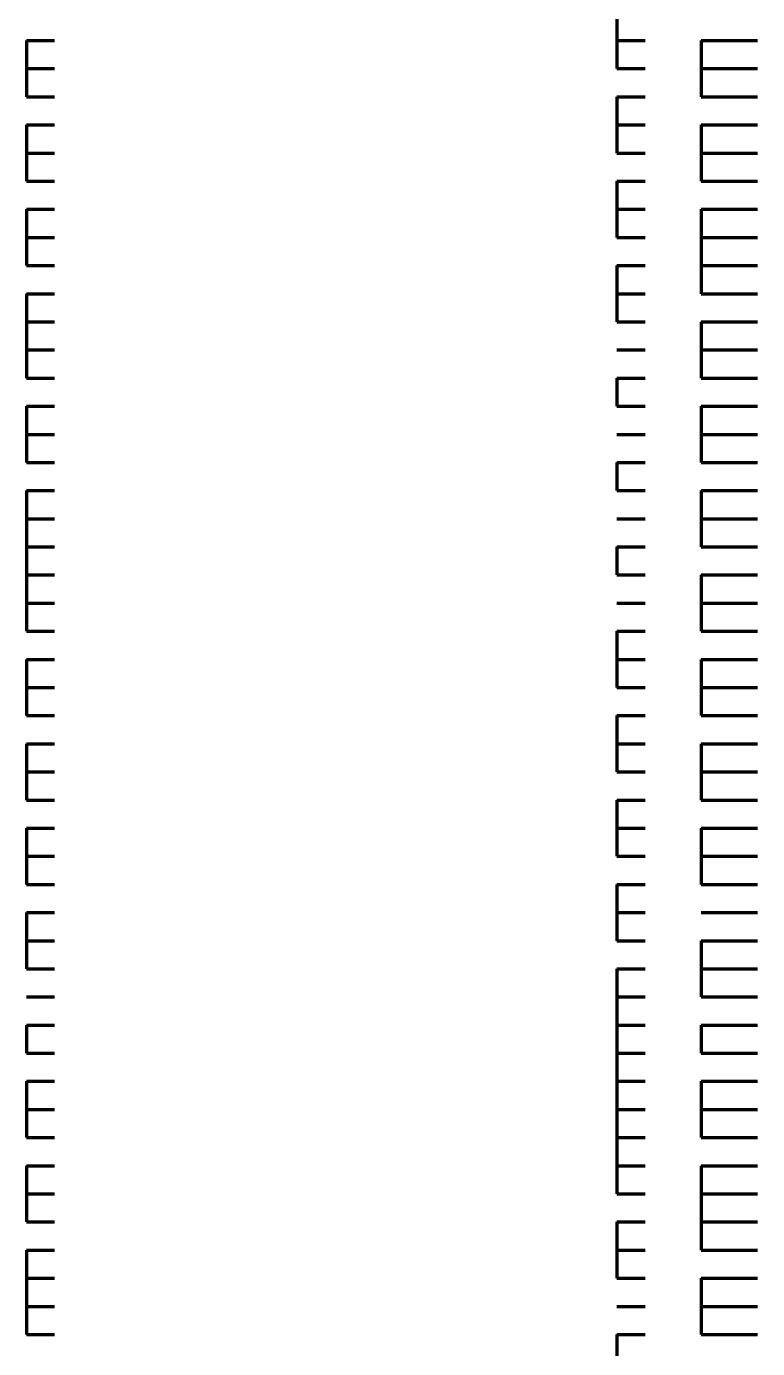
# Model space of a CAD drawing. Header units: inches. Extents: x 16 to 776, y 37 to 575.
# Drawn here: x 295 to 299.33, y 334.92 to 342.75 of the extents above; entities that cross this region are included whole.
import ezdxf

# ---------------------------------------------------------------- set-up
doc = ezdxf.new("R2010")
doc.units = ezdxf.units.IN
doc.header["$MEASUREMENT"] = 0
doc.layers.add('P', color=250, linetype='CONTINUOUS', lineweight=100)

msp = doc.modelspace()

# ---------------------------------------------------------------- linework, layer by layer
at = {"layer": 'P', "color": 0, "linetype": 'Continuous'}
for points in [[(298.5, 342.8333), (298.5, 342.6667)], [(295, 342.6667), (295, 342.6667)], [(295, 342.6667), (295.1667, 342.6667)], [(295, 342.6667), (295, 342.6667)], [(295, 342.6667), (295.1667, 342.6667)], [(295, 342.6667), (295, 342.6667)], [(295, 342.6667), (295.1667, 342.6667)], [(295, 342.6667), (295.1667, 342.6667)], [(295, 342.6667), (295, 342.6667)], [(295, 342.6667), (295, 342.5)], [(295, 342.6667), (295.1667, 342.6667)], [(295, 342.6667), (295, 342.6667)], [(298.5, 342.6667), (298.5, 342.6667)], [(298.5, 342.6667), (298.6667, 342.6667)], [(298.5, 342.6667), (298.5, 342.6667)], [(298.5, 342.6667), (298.5, 342.6667)], [(298.5, 342.6667), (298.6667, 342.6667)], [(298.5, 342.6667), (298.6667, 342.6667)], [(298.5, 342.6667), (298.5, 342.6667)], [(298.5, 342.6667), (298.5, 342.5)], [(298.5, 342.6667), (298.6667, 342.6667)], [(298.5, 342.6667), (298.5, 342.6667)], [(299, 342.6667), (299.1667, 342.6667)], [(299, 342.6667), (299.1667, 342.6667)], [(299, 342.6667), (299.1667, 342.6667)], [(299, 342.6667), (299.1667, 342.6667)], [(299, 342.6667), (299, 342.5)], [(299, 342.6667), (299.1667, 342.6667)], [(299.1667, 342.6667), (299.3333, 342.6667)], [(299.1667, 342.6667), (299.3333, 342.6667)], [(299.1667, 342.6667), (299.3333, 342.6667)], [(299.1667, 342.6667), (299.3333, 342.6667)], [(299.1667, 342.6667), (299.3333, 342.6667)], [(295, 342.5), (295, 342.5)], [(295, 342.5), (295.1667, 342.5)], [(295, 342.5), (295, 342.3333)], [(295, 342.5), (295.1667, 342.5)], [(295, 342.5), (295, 342.5)], [(298.5, 342.5), (298.5, 342.5)], [(298.5, 342.5), (298.6667, 342.5)], [(298.5, 342.5), (298.6667, 342.5)], [(298.5, 342.5), (298.5, 342.5)], [(299, 342.5), (299.1667, 342.5)], [(299, 342.5), (299, 342.3333)], [(299, 342.5), (299.1667, 342.5)], [(299.1667, 342.5), (299.3333, 342.5)], [(299.1667, 342.5), (299.3333, 342.5)], [(295, 342.3333), (295, 342.3333)], [(295, 342.3333), (295.1667, 342.3333)], [(295, 342.3333), (295.1667, 342.3333)], [(295, 342.3333), (295, 342.3333)], [(295, 342.3333), (295.1667, 342.3333)], [(295, 342.3333), (295, 342.3333)], [(298.5, 342.3333), (298.5, 342.3333)], [(298.5, 342.3333), (298.6667, 342.3333)], [(298.5, 342.3333), (298.5, 342.1667)], [(298.5, 342.3333), (298.6667, 342.3333)], [(298.5, 342.3333), (298.5, 342.3333)], [(299, 342.3333), (299.1667, 342.3333)], [(299, 342.3333), (299.1667, 342.3333)], [(299, 342.3333), (299.1667, 342.3333)], [(299.1667, 342.3333), (299.3333, 342.3333)], [(299.1667, 342.3333), (299.3333, 342.3333)], [(299.1667, 342.3333), (299.3333, 342.3333)], [(295, 342.1667), (295, 342.1667)], [(295, 342.1667), (295.1667, 342.1667)], [(295, 342.1667), (295, 342.1667)], [(295, 342.1667), (295.1667, 342.1667)], [(295, 342.1667), (295, 342.1667)], [(295, 342.1667), (295.1667, 342.1667)], [(295, 342.1667), (295.1667, 342.1667)], [(295, 342.1667), (295, 342.1667)], [(295, 342.1667), (295, 342)], [(295, 342.1667), (295.1667, 342.1667)], [(295, 342.1667), (295, 342.1667)], [(298.5, 342.1667), (298.5, 342.1667)], [(298.5, 342.1667), (298.6667, 342.1667)], [(298.5, 342.1667), (298.5, 342.1667)], [(298.5, 342.1667), (298.5, 342.1667)], [(298.5, 342.1667), (298.6667, 342.1667)], [(298.5, 342.1667), (298.6667, 342.1667)], [(298.5, 342.1667), (298.5, 342.1667)], [(298.5, 342.1667), (298.5, 342)], [(298.5, 342.1667), (298.6667, 342.1667)], [(298.5, 342.1667), (298.5, 342.1667)], [(299, 342.1667), (299.1667, 342.1667)], [(299, 342.1667), (299.1667, 342.1667)], [(299, 342.1667), (299.1667, 342.1667)], [(299, 342.1667), (299.1667, 342.1667)], [(299, 342.1667), (299, 342)], [(299, 342.1667), (299.1667, 342.1667)], [(299.1667, 342.1667), (299.3333, 342.1667)], [(299.1667, 342.1667), (299.3333, 342.1667)], [(299.1667, 342.1667), (299.3333, 342.1667)], [(299.1667, 342.1667), (299.3333, 342.1667)], [(299.1667, 342.1667), (299.3333, 342.1667)], [(295, 342), (295, 342)], [(295, 342), (295.1667, 342)], [(295, 342), (295, 341.8333)], [(295, 342), (295.1667, 342)], [(295, 342), (295, 342)], [(298.5, 342), (298.5, 342)], [(298.5, 342), (298.6667, 342)], [(298.5, 342), (298.6667, 342)], [(298.5, 342), (298.5, 342)], [(299, 342), (299.1667, 342)], [(299, 342), (299, 341.8333)], [(299, 342), (299.1667, 342)], [(299.1667, 342), (299.3333, 342)], [(299.1667, 342), (299.3333, 342)], [(295, 341.8333), (295, 341.8333)], [(295, 341.8333), (295.1667, 341.8333)], [(295, 341.8333), (295, 341.8333)], [(295, 341.8333), (295.1667, 341.8333)], [(295, 341.8333), (295.1667, 341.8333)], [(295, 341.8333), (295, 341.8333)], [(295, 341.8333), (295, 341.8333)], [(295, 341.8333), (295.1667, 341.8333)], [(295, 341.8333), (295.1667, 341.8333)], [(295, 341.8333), (295, 341.8333)], [(295, 341.8333), (295.1667, 341.8333)], [(295, 341.8333), (295, 341.8333)], [(298.5, 341.8333), (298.5, 341.8333)], [(298.5, 341.8333), (298.6667, 341.8333)], [(298.5, 341.8333), (298.5, 341.8333)], [(298.5, 341.8333), (298.5, 341.8333)], [(298.5, 341.8333), (298.6667, 341.8333)], [(298.5, 341.8333), (298.6667, 341.8333)], [(298.5, 341.8333), (298.5, 341.8333)], [(298.5, 341.8333), (298.5, 341.6667)], [(298.5, 341.8333), (298.6667, 341.8333)], [(298.5, 341.8333), (298.5, 341.8333)], [(299, 341.8333), (299.1667, 341.8333)], [(299, 341.8333), (299.1667, 341.8333)], [(299, 341.8333), (299.1667, 341.8333)], [(299, 341.8333), (299.1667, 341.8333)], [(299, 341.8333), (299.1667, 341.8333)], [(299, 341.8333), (299.1667, 341.8333)], [(299.1667, 341.8333), (299.3333, 341.8333)], [(299.1667, 341.8333), (299.3333, 341.8333)], [(299.1667, 341.8333), (299.3333, 341.8333)], [(299.1667, 341.8333), (299.3333, 341.8333)], [(299.1667, 341.8333), (299.3333, 341.8333)], [(299.1667, 341.8333), (299.3333, 341.8333)], [(295, 341.6667), (295, 341.6667)], [(295, 341.6667), (295.1667, 341.6667)], [(295, 341.6667), (295, 341.5)], [(295, 341.6667), (295.1667, 341.6667)], [(295, 341.6667), (295, 341.6667)], [(298.5, 341.6667), (298.5, 341.6667)], [(298.5, 341.6667), (298.6667, 341.6667)], [(298.5, 341.6667), (298.5, 341.5)], [(298.5, 341.6667), (298.6667, 341.6667)], [(298.5, 341.6667), (298.5, 341.6667)], [(299, 341.6667), (299.1667, 341.6667)], [(299, 341.6667), (299, 341.5)], [(299, 341.6667), (299.1667, 341.6667)], [(299.1667, 341.6667), (299.3333, 341.6667)], [(299.1667, 341.6667), (299.3333, 341.6667)], [(295, 341.5), (295, 341.5)], [(295, 341.5), (295.1667, 341.5)], [(295, 341.5), (295, 341.3333)], [(295, 341.5), (295.1667, 341.5)], [(295, 341.5), (295, 341.5)], [(298.5, 341.5), (298.5, 341.5)], [(298.5, 341.5), (298.6667, 341.5)], [(298.5, 341.5), (298.6667, 341.5)], [(298.5, 341.5), (298.5, 341.5)], [(299, 341.5), (299.1667, 341.5)], [(299, 341.5), (299, 341.3333)], [(299, 341.5), (299.1667, 341.5)], [(299.1667, 341.5), (299.3333, 341.5)], [(299.1667, 341.5), (299.3333, 341.5)], [(295, 341.3333), (295, 341.3333)], [(295, 341.3333), (295.1667, 341.3333)], [(295, 341.3333), (295, 341.3333)], [(295, 341.3333), (295.1667, 341.3333)], [(295, 341.3333), (295.1667, 341.3333)], [(295, 341.3333), (295, 341.3333)], [(295, 341.3333), (295, 341.3333)], [(295, 341.3333), (295.1667, 341.3333)], [(295, 341.3333), (295.1667, 341.3333)], [(295, 341.3333), (295, 341.3333)], [(295, 341.3333), (295.1667, 341.3333)], [(295, 341.3333), (295, 341.3333)], [(298.5, 341.3333), (298.5, 341.3333)], [(298.5, 341.3333), (298.6667, 341.3333)], [(298.5, 341.3333), (298.5, 341.3333)], [(298.5, 341.3333), (298.5, 341.3333)], [(298.5, 341.3333), (298.6667, 341.3333)], [(298.5, 341.3333), (298.6667, 341.3333)], [(298.5, 341.3333), (298.5, 341.3333)], [(298.5, 341.3333), (298.5, 341.1667)], [(298.5, 341.3333), (298.6667, 341.3333)], [(298.5, 341.3333), (298.5, 341.3333)], [(299, 341.3333), (299.1667, 341.3333)], [(299, 341.3333), (299, 341.3333)], [(299, 341.3333), (299.1667, 341.3333)], [(299, 341.3333), (299.1667, 341.3333)], [(299, 341.3333), (299, 341.1667)], [(299, 341.3333), (299.1667, 341.3333)], [(299.1667, 341.3333), (299.3333, 341.3333)], [(299.1667, 341.3333), (299.3333, 341.3333)], [(299.1667, 341.3333), (299.3333, 341.3333)], [(299.1667, 341.3333), (299.3333, 341.3333)], [(295, 341.1667), (295, 341.1667)], [(295, 341.1667), (295.1667, 341.1667)], [(295, 341.1667), (295, 341)], [(295, 341.1667), (295.1667, 341.1667)], [(295, 341.1667), (295, 341.1667)], [(298.5, 341.1667), (298.5, 341.1667)], [(298.5, 341.1667), (298.6667, 341.1667)], [(298.5, 341.1667), (298.5, 341)], [(298.5, 341.1667), (298.6667, 341.1667)], [(298.5, 341.1667), (298.5, 341.1667)], [(299, 341.1667), (299.1667, 341.1667)], [(299, 341.1667), (299.1667, 341.1667)], [(299.1667, 341.1667), (299.3333, 341.1667)], [(299.1667, 341.1667), (299.3333, 341.1667)], [(295, 341), (295, 341)], [(295, 341), (295.1667, 341)], [(295, 341), (295, 341)], [(295, 341), (295, 341)], [(295, 341), (295.1667, 341)], [(295, 341), (295.1667, 341)], [(295, 341), (295, 341)], [(295, 341), (295, 340.8333)], [(295, 341), (295.1667, 341)], [(295, 341), (295, 341)], [(298.5, 341), (298.5, 341)], [(298.5, 341), (298.6667, 341)], [(298.5, 341), (298.5, 341)], [(298.5, 341), (298.5, 341)], [(298.5, 341), (298.6667, 341)], [(298.5, 341), (298.6667, 341)], [(298.5, 341), (298.5, 341)], [(298.5, 341), (298.6667, 341)], [(298.5, 341), (298.5, 341)], [(298.5, 341), (298.6667, 341)], [(298.5, 341), (298.5, 341)], [(299, 341), (299.1667, 341)], [(299, 341), (299, 341)], [(299, 341), (299.1667, 341)], [(299, 341), (299.1667, 341)], [(299, 341), (299, 340.8333)], [(299, 341), (299.1667, 341)], [(299.1667, 341), (299.3333, 341)], [(299.1667, 341), (299.3333, 341)], [(299.1667, 341), (299.3333, 341)], [(299.1667, 341), (299.3333, 341)], [(295, 340.8333), (295, 340.8333)], [(295, 340.8333), (295.1667, 340.8333)], [(295, 340.8333), (295, 340.6667)], [(295, 340.8333), (295.1667, 340.8333)], [(295, 340.8333), (295, 340.8333)], [(298.5, 340.8333), (298.5, 340.8333)], [(298.5, 340.8333), (298.6667, 340.8333)], [(298.5, 340.8333), (298.5, 340.8333)], [(298.5, 340.8333), (298.6667, 340.8333)], [(298.5, 340.8333), (298.6667, 340.8333)], [(298.5, 340.8333), (298.5, 340.8333)], [(299, 340.8333), (299.1667, 340.8333)], [(299, 340.8333), (299, 340.6667)], [(299, 340.8333), (299.1667, 340.8333)], [(299.1667, 340.8333), (299.3333, 340.8333)], [(299.1667, 340.8333), (299.3333, 340.8333)], [(295, 340.6667), (295, 340.6667)], [(295, 340.6667), (295.1667, 340.6667)], [(295, 340.6667), (295.1667, 340.6667)], [(295, 340.6667), (295, 340.6667)], [(298.5, 340.6667), (298.5, 340.6667)], [(298.5, 340.6667), (298.6667, 340.6667)], [(298.5, 340.6667), (298.5, 340.5)], [(298.5, 340.6667), (298.6667, 340.6667)], [(298.5, 340.6667), (298.5, 340.6667)], [(299, 340.6667), (299.1667, 340.6667)], [(299, 340.6667), (299.1667, 340.6667)], [(299.1667, 340.6667), (299.3333, 340.6667)], [(299.1667, 340.6667), (299.3333, 340.6667)], [(295, 340.5), (295, 340.5)], [(295, 340.5), (295.1667, 340.5)], [(295, 340.5), (295, 340.5)], [(295, 340.5), (295, 340.5)], [(295, 340.5), (295.1667, 340.5)], [(295, 340.5), (295.1667, 340.5)], [(295, 340.5), (295, 340.5)], [(295, 340.5), (295, 340.3333)], [(295, 340.5), (295.1667, 340.5)], [(295, 340.5), (295, 340.5)], [(298.5, 340.5), (298.5, 340.5)], [(298.5, 340.5), (298.6667, 340.5)], [(298.5, 340.5), (298.5, 340.5)], [(298.5, 340.5), (298.5, 340.5)], [(298.5, 340.5), (298.6667, 340.5)], [(298.5, 340.5), (298.6667, 340.5)], [(298.5, 340.5), (298.5, 340.5)], [(298.5, 340.5), (298.6667, 340.5)], [(298.5, 340.5), (298.5, 340.5)], [(298.5, 340.5), (298.6667, 340.5)], [(298.5, 340.5), (298.5, 340.5)], [(299, 340.5), (299.1667, 340.5)], [(299, 340.5), (299, 340.5)], [(299, 340.5), (299.1667, 340.5)], [(299, 340.5), (299.1667, 340.5)], [(299, 340.5), (299, 340.3333)], [(299, 340.5), (299.1667, 340.5)], [(299.1667, 340.5), (299.3333, 340.5)], [(299.1667, 340.5), (299.3333, 340.5)], [(299.1667, 340.5), (299.3333, 340.5)], [(299.1667, 340.5), (299.3333, 340.5)], [(295, 340.3333), (295, 340.3333)], [(295, 340.3333), (295.1667, 340.3333)], [(295, 340.3333), (295, 340.1667)], [(295, 340.3333), (295.1667, 340.3333)], [(295, 340.3333), (295, 340.3333)], [(298.5, 340.3333), (298.5, 340.3333)], [(298.5, 340.3333), (298.6667, 340.3333)], [(298.5, 340.3333), (298.5, 340.3333)], [(298.5, 340.3333), (298.6667, 340.3333)], [(298.5, 340.3333), (298.6667, 340.3333)], [(298.5, 340.3333), (298.5, 340.3333)], [(299, 340.3333), (299.1667, 340.3333)], [(299, 340.3333), (299, 340.1667)], [(299, 340.3333), (299.1667, 340.3333)], [(299.1667, 340.3333), (299.3333, 340.3333)], [(299.1667, 340.3333), (299.3333, 340.3333)], [(295, 340.1667), (295, 340.1667)], [(295, 340.1667), (295.1667, 340.1667)], [(295, 340.1667), (295.1667, 340.1667)], [(295, 340.1667), (295, 340.1667)], [(298.5, 340.1667), (298.5, 340.1667)], [(298.5, 340.1667), (298.6667, 340.1667)], [(298.5, 340.1667), (298.5, 340)], [(298.5, 340.1667), (298.6667, 340.1667)], [(298.5, 340.1667), (298.5, 340.1667)], [(299, 340.1667), (299.1667, 340.1667)], [(299, 340.1667), (299.1667, 340.1667)], [(299.1667, 340.1667), (299.3333, 340.1667)], [(299.1667, 340.1667), (299.3333, 340.1667)], [(295, 340), (295, 340)], [(295, 340), (295.1667, 340)], [(295, 340), (295, 340)], [(295, 340), (295, 340)], [(295, 340), (295.1667, 340)], [(295, 340), (295.1667, 340)], [(295, 340), (295, 340)], [(295, 340), (295, 339.8333)], [(295, 340), (295.1667, 340)], [(295, 340), (295, 340)], [(298.5, 340), (298.5, 340)], [(298.5, 340), (298.6667, 340)], [(298.5, 340), (298.5, 340)], [(298.5, 340), (298.5, 340)], [(298.5, 340), (298.6667, 340)], [(298.5, 340), (298.6667, 340)], [(298.5, 340), (298.5, 340)], [(298.5, 340), (298.6667, 340)], [(298.5, 340), (298.5, 340)], [(298.5, 340), (298.6667, 340)], [(298.5, 340), (298.5, 340)], [(299, 340), (299.1667, 340)], [(299, 340), (299, 340)], [(299, 340), (299.1667, 340)], [(299, 340), (299.1667, 340)], [(299, 340), (299, 339.8333)], [(299, 340), (299.1667, 340)], [(299.1667, 340), (299.3333, 340)], [(299.1667, 340), (299.3333, 340)], [(299.1667, 340), (299.3333, 340)], [(299.1667, 340), (299.3333, 340)], [(295, 339.8333), (295, 339.8333)], [(295, 339.8333), (295.1667, 339.8333)], [(295, 339.8333), (295, 339.6667)], [(295, 339.8333), (295.1667, 339.8333)], [(295, 339.8333), (295, 339.8333)], [(298.5, 339.8333), (298.5, 339.8333)], [(298.5, 339.8333), (298.6667, 339.8333)], [(298.5, 339.8333), (298.5, 339.8333)], [(298.5, 339.8333), (298.6667, 339.8333)], [(298.5, 339.8333), (298.6667, 339.8333)], [(298.5, 339.8333), (298.5, 339.8333)], [(299, 339.8333), (299.1667, 339.8333)], [(299, 339.8333), (299, 339.6667)], [(299, 339.8333), (299.1667, 339.8333)], [(299.1667, 339.8333), (299.3333, 339.8333)], [(299.1667, 339.8333), (299.3333, 339.8333)], [(295, 339.6667), (295, 339.6667)], [(295, 339.6667), (295.1667, 339.6667)], [(295, 339.6667), (295, 339.6667)], [(295, 339.6667), (295.1667, 339.6667)], [(295, 339.6667), (295.1667, 339.6667)], [(295, 339.6667), (295, 339.6667)], [(295, 339.6667), (295, 339.5)], [(295, 339.6667), (295.1667, 339.6667)], [(295, 339.6667), (295, 339.6667)], [(298.5, 339.6667), (298.5, 339.6667)], [(298.5, 339.6667), (298.6667, 339.6667)], [(298.5, 339.6667), (298.5, 339.6667)], [(298.5, 339.6667), (298.5, 339.6667)], [(298.5, 339.6667), (298.6667, 339.6667)], [(298.5, 339.6667), (298.6667, 339.6667)], [(298.5, 339.6667), (298.5, 339.6667)], [(298.5, 339.6667), (298.5, 339.5)], [(298.5, 339.6667), (298.6667, 339.6667)], [(298.5, 339.6667), (298.5, 339.6667)], [(299, 339.6667), (299.1667, 339.6667)], [(299, 339.6667), (299.1667, 339.6667)], [(299, 339.6667), (299.1667, 339.6667)], [(299, 339.6667), (299.1667, 339.6667)], [(299, 339.6667), (299.1667, 339.6667)], [(299, 339.6667), (299.1667, 339.6667)], [(299.1667, 339.6667), (299.3333, 339.6667)], [(299.1667, 339.6667), (299.3333, 339.6667)], [(299.1667, 339.6667), (299.3333, 339.6667)], [(299.1667, 339.6667), (299.3333, 339.6667)], [(299.1667, 339.6667), (299.3333, 339.6667)], [(299.1667, 339.6667), (299.3333, 339.6667)], [(295, 339.5), (295, 339.5)], [(295, 339.5), (295.1667, 339.5)], [(295, 339.5), (295, 339.3333)], [(295, 339.5), (295.1667, 339.5)], [(295, 339.5), (295, 339.5)], [(298.5, 339.5), (298.5, 339.5)], [(298.5, 339.5), (298.6667, 339.5)], [(298.5, 339.5), (298.6667, 339.5)], [(298.5, 339.5), (298.5, 339.5)], [(298.5, 339.5), (298.6667, 339.5)], [(298.5, 339.5), (298.5, 339.5)], [(299, 339.5), (299.1667, 339.5)], [(299, 339.5), (299, 339.3333)], [(299, 339.5), (299.1667, 339.5)], [(299.1667, 339.5), (299.3333, 339.5)], [(299.1667, 339.5), (299.3333, 339.5)], [(295, 339.3333), (295, 339.3333)], [(295, 339.3333), (295.1667, 339.3333)], [(295, 339.3333), (295, 339.1667)], [(295, 339.3333), (295.1667, 339.3333)], [(295, 339.3333), (295, 339.3333)], [(298.5, 339.3333), (298.5, 339.3333)], [(298.5, 339.3333), (298.6667, 339.3333)], [(298.5, 339.3333), (298.5, 339.3333)], [(298.5, 339.3333), (298.6667, 339.3333)], [(298.5, 339.3333), (298.6667, 339.3333)], [(298.5, 339.3333), (298.5, 339.3333)], [(299, 339.3333), (299.1667, 339.3333)], [(299, 339.3333), (299, 339.1667)], [(299, 339.3333), (299.1667, 339.3333)], [(299.1667, 339.3333), (299.3333, 339.3333)], [(299.1667, 339.3333), (299.3333, 339.3333)], [(295, 339.1667), (295, 339.1667)], [(295, 339.1667), (295.1667, 339.1667)], [(295, 339.1667), (295, 339.1667)], [(295, 339.1667), (295.1667, 339.1667)], [(295, 339.1667), (295.1667, 339.1667)], [(295, 339.1667), (295, 339.1667)], [(295, 339.1667), (295, 339.1667)], [(295, 339.1667), (295.1667, 339.1667)], [(295, 339.1667), (295.1667, 339.1667)], [(295, 339.1667), (295, 339.1667)], [(295, 339.1667), (295.1667, 339.1667)], [(295, 339.1667), (295, 339.1667)], [(298.5, 339.1667), (298.5, 339.1667)], [(298.5, 339.1667), (298.6667, 339.1667)], [(298.5, 339.1667), (298.5, 339.1667)], [(298.5, 339.1667), (298.5, 339.1667)], [(298.5, 339.1667), (298.6667, 339.1667)], [(298.5, 339.1667), (298.6667, 339.1667)], [(298.5, 339.1667), (298.5, 339.1667)], [(298.5, 339.1667), (298.5, 339)], [(298.5, 339.1667), (298.6667, 339.1667)], [(298.5, 339.1667), (298.5, 339.1667)], [(299, 339.1667), (299.1667, 339.1667)], [(299, 339.1667), (299, 339.1667)], [(299, 339.1667), (299.1667, 339.1667)], [(299, 339.1667), (299.1667, 339.1667)], [(299, 339.1667), (299.1667, 339.1667)], [(299.1667, 339.1667), (299.3333, 339.1667)], [(299.1667, 339.1667), (299.3333, 339.1667)], [(299.1667, 339.1667), (299.3333, 339.1667)], [(299.1667, 339.1667), (299.3333, 339.1667)], [(295, 339), (295, 339)], [(295, 339), (295.1667, 339)], [(295, 339), (295, 338.8333)], [(295, 339), (295.1667, 339)], [(295, 339), (295, 339)], [(298.5, 339), (298.5, 339)], [(298.5, 339), (298.6667, 339)], [(298.5, 339), (298.5, 338.8333)], [(298.5, 339), (298.6667, 339)], [(298.5, 339), (298.5, 339)], [(299, 339), (299.1667, 339)], [(299, 339), (299, 338.8333)], [(299, 339), (299.1667, 339)], [(299.1667, 339), (299.3333, 339)], [(299.1667, 339), (299.3333, 339)], [(295, 338.8333), (295, 338.8333)], [(295, 338.8333), (295.1667, 338.8333)], [(295, 338.8333), (295, 338.8333)], [(295, 338.8333), (295, 338.8333)], [(295, 338.8333), (295.1667, 338.8333)], [(295, 338.8333), (295.1667, 338.8333)], [(295, 338.8333), (295, 338.8333)], [(295, 338.8333), (295, 338.6667)], [(295, 338.8333), (295.1667, 338.8333)], [(295, 338.8333), (295, 338.8333)], [(298.5, 338.8333), (298.5, 338.8333)], [(298.5, 338.8333), (298.6667, 338.8333)], [(298.5, 338.8333), (298.5, 338.8333)], [(298.5, 338.8333), (298.5, 338.8333)], [(298.5, 338.8333), (298.6667, 338.8333)], [(298.5, 338.8333), (298.6667, 338.8333)], [(298.5, 338.8333), (298.5, 338.8333)], [(298.5, 338.8333), (298.6667, 338.8333)], [(298.5, 338.8333), (298.5, 338.8333)], [(299, 338.8333), (299.1667, 338.8333)], [(299, 338.8333), (299, 338.8333)], [(299, 338.8333), (299.1667, 338.8333)], [(299, 338.8333), (299.1667, 338.8333)], [(299, 338.8333), (299, 338.6667)], [(299, 338.8333), (299.1667, 338.8333)], [(299.1667, 338.8333), (299.3333, 338.8333)], [(299.1667, 338.8333), (299.3333, 338.8333)], [(299.1667, 338.8333), (299.3333, 338.8333)], [(299.1667, 338.8333), (299.3333, 338.8333)], [(295, 338.6667), (295, 338.6667)], [(295, 338.6667), (295.1667, 338.6667)], [(295, 338.6667), (295.1667, 338.6667)], [(295, 338.6667), (295, 338.6667)], [(298.5, 338.6667), (298.5, 338.6667)], [(298.5, 338.6667), (298.6667, 338.6667)], [(298.5, 338.6667), (298.5, 338.5)], [(298.5, 338.6667), (298.6667, 338.6667)], [(298.5, 338.6667), (298.5, 338.6667)], [(299, 338.6667), (299.1667, 338.6667)], [(299, 338.6667), (299.1667, 338.6667)], [(299.1667, 338.6667), (299.3333, 338.6667)], [(299.1667, 338.6667), (299.3333, 338.6667)], [(295, 338.5), (295, 338.5)], [(295, 338.5), (295.1667, 338.5)], [(295, 338.5), (295, 338.3333)], [(295, 338.5), (295.1667, 338.5)], [(295, 338.5), (295, 338.5)], [(298.5, 338.5), (298.5, 338.5)], [(298.5, 338.5), (298.6667, 338.5)], [(298.5, 338.5), (298.5, 338.3333)], [(298.5, 338.5), (298.6667, 338.5)], [(298.5, 338.5), (298.5, 338.5)], [(299, 338.5), (299.1667, 338.5)], [(299, 338.5), (299, 338.3333)], [(299, 338.5), (299.1667, 338.5)], [(299.1667, 338.5), (299.3333, 338.5)], [(299.1667, 338.5), (299.3333, 338.5)], [(295, 338.3333), (295, 338.3333)], [(295, 338.3333), (295.1667, 338.3333)], [(295, 338.3333), (295, 338.3333)], [(295, 338.3333), (295, 338.3333)], [(295, 338.3333), (295.1667, 338.3333)], [(295, 338.3333), (295.1667, 338.3333)], [(295, 338.3333), (295, 338.3333)], [(295, 338.3333), (295, 338.1667)], [(295, 338.3333), (295.1667, 338.3333)], [(295, 338.3333), (295, 338.3333)], [(298.5, 338.3333), (298.5, 338.3333)], [(298.5, 338.3333), (298.6667, 338.3333)], [(298.5, 338.3333), (298.5, 338.3333)], [(298.5, 338.3333), (298.5, 338.3333)], [(298.5, 338.3333), (298.6667, 338.3333)], [(298.5, 338.3333), (298.6667, 338.3333)], [(298.5, 338.3333), (298.5, 338.3333)], [(298.5, 338.3333), (298.6667, 338.3333)], [(298.5, 338.3333), (298.5, 338.3333)], [(299, 338.3333), (299.1667, 338.3333)], [(299, 338.3333), (299, 338.3333)], [(299, 338.3333), (299.1667, 338.3333)], [(299, 338.3333), (299.1667, 338.3333)], [(299, 338.3333), (299, 338.1667)], [(299, 338.3333), (299.1667, 338.3333)], [(299.1667, 338.3333), (299.3333, 338.3333)], [(299.1667, 338.3333), (299.3333, 338.3333)], [(299.1667, 338.3333), (299.3333, 338.3333)], [(299.1667, 338.3333), (299.3333, 338.3333)], [(295, 338.1667), (295, 338.1667)], [(295, 338.1667), (295.1667, 338.1667)], [(295, 338.1667), (295.1667, 338.1667)], [(295, 338.1667), (295, 338.1667)], [(298.5, 338.1667), (298.5, 338.1667)], [(298.5, 338.1667), (298.6667, 338.1667)], [(298.5, 338.1667), (298.5, 338)], [(298.5, 338.1667), (298.6667, 338.1667)], [(298.5, 338.1667), (298.5, 338.1667)], [(299, 338.1667), (299.1667, 338.1667)], [(299, 338.1667), (299.1667, 338.1667)], [(299.1667, 338.1667), (299.3333, 338.1667)], [(299.1667, 338.1667), (299.3333, 338.1667)], [(295, 338), (295, 338)], [(295, 338), (295.1667, 338)], [(295, 338), (295, 338)], [(295, 338), (295, 338)], [(295, 338), (295.1667, 338)], [(295, 338), (295.1667, 338)], [(295, 338), (295, 338)], [(295, 338), (295, 337.8333)], [(295, 338), (295.1667, 338)], [(295, 338), (295, 338)], [(298.5, 338), (298.5, 338)], [(298.5, 338), (298.6667, 338)], [(298.5, 338), (298.5, 338)], [(298.5, 338), (298.5, 338)], [(298.5, 338), (298.6667, 338)], [(298.5, 338), (298.6667, 338)], [(298.5, 338), (298.5, 338)], [(298.5, 338), (298.5, 337.8333)], [(298.5, 338), (298.6667, 338)], [(298.5, 338), (298.5, 338)], [(299, 338), (299.1667, 338)], [(299, 338), (299, 338)], [(299, 338), (299.1667, 338)], [(299, 338), (299.1667, 338)], [(299, 338), (299, 337.8333)], [(299, 338), (299.1667, 338)], [(299.1667, 338), (299.3333, 338)], [(299.1667, 338), (299.3333, 338)], [(299.1667, 338), (299.3333, 338)], [(299.1667, 338), (299.3333, 338)], [(295, 337.8333), (295, 337.8333)], [(295, 337.8333), (295.1667, 337.8333)], [(295, 337.8333), (295, 337.6667)], [(295, 337.8333), (295.1667, 337.8333)], [(295, 337.8333), (295, 337.8333)], [(298.5, 337.8333), (298.5, 337.8333)], [(298.5, 337.8333), (298.6667, 337.8333)], [(298.5, 337.8333), (298.6667, 337.8333)], [(298.5, 337.8333), (298.5, 337.8333)], [(299, 337.8333), (299.1667, 337.8333)], [(299, 337.8333), (299, 337.6667)], [(299, 337.8333), (299.1667, 337.8333)], [(299.1667, 337.8333), (299.3333, 337.8333)], [(299.1667, 337.8333), (299.3333, 337.8333)], [(295, 337.6667), (295, 337.6667)], [(295, 337.6667), (295.1667, 337.6667)], [(295, 337.6667), (295.1667, 337.6667)], [(295, 337.6667), (295, 337.6667)], [(298.5, 337.6667), (298.5, 337.6667)], [(298.5, 337.6667), (298.6667, 337.6667)], [(298.5, 337.6667), (298.5, 337.5)], [(298.5, 337.6667), (298.6667, 337.6667)], [(298.5, 337.6667), (298.5, 337.6667)], [(299, 337.6667), (299.1667, 337.6667)], [(299, 337.6667), (299.1667, 337.6667)], [(299, 337.6667), (299.1667, 337.6667)], [(299.1667, 337.6667), (299.3333, 337.6667)], [(299.1667, 337.6667), (299.3333, 337.6667)], [(299.1667, 337.6667), (299.3333, 337.6667)], [(295, 337.5), (295, 337.5)], [(295, 337.5), (295.1667, 337.5)], [(295, 337.5), (295, 337.5)], [(295, 337.5), (295, 337.5)], [(295, 337.5), (295.1667, 337.5)], [(295, 337.5), (295.1667, 337.5)], [(295, 337.5), (295, 337.5)], [(295, 337.5), (295, 337.3333)], [(295, 337.5), (295.1667, 337.5)], [(295, 337.5), (295, 337.5)], [(298.5, 337.5), (298.5, 337.5)], [(298.5, 337.5), (298.6667, 337.5)], [(298.5, 337.5), (298.5, 337.5)], [(298.5, 337.5), (298.5, 337.5)], [(298.5, 337.5), (298.6667, 337.5)], [(298.5, 337.5), (298.6667, 337.5)], [(298.5, 337.5), (298.5, 337.5)], [(298.5, 337.5), (298.5, 337.3333)], [(298.5, 337.5), (298.6667, 337.5)], [(298.5, 337.5), (298.5, 337.5)], [(299, 337.5), (299.1667, 337.5)], [(299, 337.5), (299.1667, 337.5)], [(299, 337.5), (299.1667, 337.5)], [(299, 337.5), (299.1667, 337.5)], [(299, 337.5), (299.1667, 337.5)], [(299, 337.5), (299.1667, 337.5)], [(299, 337.5), (299.1667, 337.5)], [(299.1667, 337.5), (299.3333, 337.5)], [(299.1667, 337.5), (299.3333, 337.5)], [(299.1667, 337.5), (299.3333, 337.5)], [(299.1667, 337.5), (299.3333, 337.5)], [(299.1667, 337.5), (299.3333, 337.5)], [(299.1667, 337.5), (299.3333, 337.5)], [(299.1667, 337.5), (299.3333, 337.5)], [(295, 337.3333), (295, 337.3333)], [(295, 337.3333), (295.1667, 337.3333)], [(295, 337.3333), (295, 337.1667)], [(295, 337.3333), (295.1667, 337.3333)], [(295, 337.3333), (295, 337.3333)], [(298.5, 337.3333), (298.5, 337.3333)], [(298.5, 337.3333), (298.6667, 337.3333)], [(298.5, 337.3333), (298.6667, 337.3333)], [(298.5, 337.3333), (298.5, 337.3333)], [(299, 337.3333), (299.1667, 337.3333)], [(299, 337.3333), (299, 337.1667)], [(299, 337.3333), (299.1667, 337.3333)], [(299.1667, 337.3333), (299.3333, 337.3333)], [(299.1667, 337.3333), (299.3333, 337.3333)], [(295, 337.1667), (295, 337.1667)], [(295, 337.1667), (295.1667, 337.1667)], [(295, 337.1667), (295.1667, 337.1667)], [(295, 337.1667), (295, 337.1667)], [(295, 337.1667), (295.1667, 337.1667)], [(295, 337.1667), (295, 337.1667)], [(298.5, 337.1667), (298.5, 337.1667)], [(298.5, 337.1667), (298.6667, 337.1667)], [(298.5, 337.1667), (298.5, 337)], [(298.5, 337.1667), (298.6667, 337.1667)], [(298.5, 337.1667), (298.5, 337.1667)], [(299, 337.1667), (299.1667, 337.1667)], [(299, 337.1667), (299, 337)], [(299, 337.1667), (299.1667, 337.1667)], [(299.1667, 337.1667), (299.3333, 337.1667)], [(299.1667, 337.1667), (299.3333, 337.1667)], [(295, 337), (295, 337)], [(295, 337), (295.1667, 337)], [(295, 337), (295, 337)], [(295, 337), (295.1667, 337)], [(295, 337), (295, 337)], [(295, 337), (295.1667, 337)], [(295, 337), (295.1667, 337)], [(295, 337), (295, 337)], [(295, 337), (295, 337)], [(295, 337), (295.1667, 337)], [(295, 337), (295.1667, 337)], [(295, 337), (295, 337)], [(295, 337), (295.1667, 337)], [(295, 337), (295, 337)], [(298.5, 337), (298.5, 337)], [(298.5, 337), (298.6667, 337)], [(298.5, 337), (298.5, 337)], [(298.5, 337), (298.5, 337)], [(298.5, 337), (298.6667, 337)], [(298.5, 337), (298.6667, 337)], [(298.5, 337), (298.5, 337)], [(298.5, 337), (298.5, 336.8333)], [(298.5, 337), (298.6667, 337)], [(298.5, 337), (298.5, 337)], [(299, 337), (299.1667, 337)], [(299, 337), (299.1667, 337)], [(299, 337), (299.1667, 337)], [(299, 337), (299.1667, 337)], [(299, 337), (299.1667, 337)], [(299, 337), (299.1667, 337)], [(299.1667, 337), (299.3333, 337)], [(299.1667, 337), (299.3333, 337)], [(299.1667, 337), (299.3333, 337)], [(299.1667, 337), (299.3333, 337)], [(299.1667, 337), (299.3333, 337)], [(299.1667, 337), (299.3333, 337)], [(295, 336.8333), (295, 336.8333)], [(295, 336.8333), (295.1667, 336.8333)], [(295, 336.8333), (295, 336.6667)], [(295, 336.8333), (295.1667, 336.8333)], [(295, 336.8333), (295, 336.8333)], [(298.5, 336.8333), (298.5, 336.8333)], [(298.5, 336.8333), (298.6667, 336.8333)], [(298.5, 336.8333), (298.5, 336.6667)], [(298.5, 336.8333), (298.6667, 336.8333)], [(298.5, 336.8333), (298.5, 336.8333)], [(299, 336.8333), (299.1667, 336.8333)], [(299, 336.8333), (299, 336.6667)], [(299, 336.8333), (299.1667, 336.8333)], [(299.1667, 336.8333), (299.3333, 336.8333)], [(299.1667, 336.8333), (299.3333, 336.8333)], [(295, 336.6667), (295, 336.6667)], [(295, 336.6667), (295.1667, 336.6667)], [(295, 336.6667), (295, 336.6667)], [(295, 336.6667), (295, 336.6667)], [(295, 336.6667), (295.1667, 336.6667)], [(295, 336.6667), (295.1667, 336.6667)], [(295, 336.6667), (295, 336.6667)], [(295, 336.6667), (295.1667, 336.6667)], [(295, 336.6667), (295, 336.6667)], [(298.5, 336.6667), (298.5, 336.6667)], [(298.5, 336.6667), (298.6667, 336.6667)], [(298.5, 336.6667), (298.5, 336.6667)], [(298.5, 336.6667), (298.6667, 336.6667)], [(298.5, 336.6667), (298.6667, 336.6667)], [(298.5, 336.6667), (298.5, 336.6667)], [(298.5, 336.6667), (298.5, 336.5)], [(298.5, 336.6667), (298.6667, 336.6667)], [(298.5, 336.6667), (298.5, 336.6667)], [(299, 336.6667), (299.1667, 336.6667)], [(299, 336.6667), (299, 336.6667)], [(299, 336.6667), (299.1667, 336.6667)], [(299, 336.6667), (299.1667, 336.6667)], [(299, 336.6667), (299.1667, 336.6667)], [(299.1667, 336.6667), (299.3333, 336.6667)], [(299.1667, 336.6667), (299.3333, 336.6667)], [(299.1667, 336.6667), (299.3333, 336.6667)], [(299.1667, 336.6667), (299.3333, 336.6667)], [(295, 336.5), (295, 336.5)], [(295, 336.5), (295.1667, 336.5)], [(295, 336.5), (295, 336.3333)], [(295, 336.5), (295.1667, 336.5)], [(295, 336.5), (295, 336.5)], [(298.5, 336.5), (298.5, 336.5)], [(298.5, 336.5), (298.6667, 336.5)], [(298.5, 336.5), (298.5, 336.3333)], [(298.5, 336.5), (298.6667, 336.5)], [(298.5, 336.5), (298.5, 336.5)], [(299, 336.5), (299.1667, 336.5)], [(299, 336.5), (299, 336.3333)], [(299, 336.5), (299.1667, 336.5)], [(299.1667, 336.5), (299.3333, 336.5)], [(299.1667, 336.5), (299.3333, 336.5)], [(295, 336.3333), (295, 336.3333)], [(295, 336.3333), (295.1667, 336.3333)], [(295, 336.3333), (295, 336.1667)], [(295, 336.3333), (295.1667, 336.3333)], [(295, 336.3333), (295, 336.3333)], [(298.5, 336.3333), (298.5, 336.3333)], [(298.5, 336.3333), (298.6667, 336.3333)], [(298.5, 336.3333), (298.5, 336.1667)], [(298.5, 336.3333), (298.6667, 336.3333)], [(298.5, 336.3333), (298.5, 336.3333)], [(299, 336.3333), (299.1667, 336.3333)], [(299, 336.3333), (299, 336.1667)], [(299, 336.3333), (299.1667, 336.3333)], [(299.1667, 336.3333), (299.3333, 336.3333)], [(299.1667, 336.3333), (299.3333, 336.3333)], [(295, 336.1667), (295, 336.1667)], [(295, 336.1667), (295.1667, 336.1667)], [(295, 336.1667), (295, 336.1667)], [(295, 336.1667), (295, 336.1667)], [(295, 336.1667), (295.1667, 336.1667)], [(295, 336.1667), (295.1667, 336.1667)], [(295, 336.1667), (295, 336.1667)], [(295, 336.1667), (295.1667, 336.1667)], [(295, 336.1667), (295, 336.1667)], [(298.5, 336.1667), (298.5, 336.1667)], [(298.5, 336.1667), (298.6667, 336.1667)], [(298.5, 336.1667), (298.5, 336.1667)], [(298.5, 336.1667), (298.6667, 336.1667)], [(298.5, 336.1667), (298.6667, 336.1667)], [(298.5, 336.1667), (298.5, 336.1667)], [(298.5, 336.1667), (298.5, 336)], [(298.5, 336.1667), (298.6667, 336.1667)], [(298.5, 336.1667), (298.5, 336.1667)], [(299, 336.1667), (299.1667, 336.1667)], [(299, 336.1667), (299, 336.1667)], [(299, 336.1667), (299.1667, 336.1667)], [(299, 336.1667), (299.1667, 336.1667)], [(299, 336.1667), (299.1667, 336.1667)], [(299.1667, 336.1667), (299.3333, 336.1667)], [(299.1667, 336.1667), (299.3333, 336.1667)], [(299.1667, 336.1667), (299.3333, 336.1667)], [(299.1667, 336.1667), (299.3333, 336.1667)], [(295, 336), (295, 336)], [(295, 336), (295.1667, 336)], [(295, 336), (295, 335.8333)], [(295, 336), (295.1667, 336)], [(295, 336), (295, 336)], [(298.5, 336), (298.5, 336)], [(298.5, 336), (298.6667, 336)], [(298.5, 336), (298.5, 335.8333)], [(298.5, 336), (298.6667, 336)], [(298.5, 336), (298.5, 336)], [(299, 336), (299.1667, 336)], [(299, 336), (299, 335.8333)], [(299, 336), (299.1667, 336)], [(299.1667, 336), (299.3333, 336)], [(299.1667, 336), (299.3333, 336)], [(295, 335.8333), (295, 335.8333)], [(295, 335.8333), (295.1667, 335.8333)], [(295, 335.8333), (295, 335.8333)], [(295, 335.8333), (295, 335.8333)], [(295, 335.8333), (295.1667, 335.8333)], [(295, 335.8333), (295.1667, 335.8333)], [(295, 335.8333), (295, 335.8333)], [(295, 335.8333), (295, 335.6667)], [(295, 335.8333), (295.1667, 335.8333)], [(295, 335.8333), (295, 335.8333)], [(298.5, 335.8333), (298.5, 335.8333)], [(298.5, 335.8333), (298.6667, 335.8333)], [(298.5, 335.8333), (298.5, 335.8333)], [(298.5, 335.8333), (298.5, 335.8333)], [(298.5, 335.8333), (298.6667, 335.8333)], [(298.5, 335.8333), (298.6667, 335.8333)], [(298.5, 335.8333), (298.5, 335.8333)], [(298.5, 335.8333), (298.6667, 335.8333)], [(298.5, 335.8333), (298.5, 335.8333)], [(299, 335.8333), (299.1667, 335.8333)], [(299, 335.8333), (299, 335.8333)], [(299, 335.8333), (299.1667, 335.8333)], [(299, 335.8333), (299.1667, 335.8333)], [(299, 335.8333), (299, 335.6667)], [(299, 335.8333), (299.1667, 335.8333)], [(299.1667, 335.8333), (299.3333, 335.8333)], [(299.1667, 335.8333), (299.3333, 335.8333)], [(299.1667, 335.8333), (299.3333, 335.8333)], [(299.1667, 335.8333), (299.3333, 335.8333)], [(295, 335.6667), (295, 335.6667)], [(295, 335.6667), (295.1667, 335.6667)], [(295, 335.6667), (295.1667, 335.6667)], [(295, 335.6667), (295, 335.6667)], [(298.5, 335.6667), (298.5, 335.6667)], [(298.5, 335.6667), (298.6667, 335.6667)], [(298.5, 335.6667), (298.5, 335.5)], [(298.5, 335.6667), (298.6667, 335.6667)], [(298.5, 335.6667), (298.5, 335.6667)], [(299, 335.6667), (299.1667, 335.6667)], [(299, 335.6667), (299, 335.5)], [(299, 335.6667), (299.1667, 335.6667)], [(299.1667, 335.6667), (299.3333, 335.6667)], [(299.1667, 335.6667), (299.3333, 335.6667)], [(295, 335.5), (295, 335.5)], [(295, 335.5), (295.1667, 335.5)], [(295, 335.5), (295, 335.3333)], [(295, 335.5), (295.1667, 335.5)], [(295, 335.5), (295, 335.5)], [(298.5, 335.5), (298.5, 335.5)], [(298.5, 335.5), (298.6667, 335.5)], [(298.5, 335.5), (298.5, 335.3333)], [(298.5, 335.5), (298.6667, 335.5)], [(298.5, 335.5), (298.5, 335.5)], [(299, 335.5), (299.1667, 335.5)], [(299, 335.5), (299.1667, 335.5)], [(299, 335.5), (299.1667, 335.5)], [(299.1667, 335.5), (299.3333, 335.5)], [(299.1667, 335.5), (299.3333, 335.5)], [(299.1667, 335.5), (299.3333, 335.5)], [(295, 335.3333), (295, 335.3333)], [(295, 335.3333), (295.1667, 335.3333)], [(295, 335.3333), (295, 335.3333)], [(295, 335.3333), (295, 335.3333)], [(295, 335.3333), (295.1667, 335.3333)], [(295, 335.3333), (295.1667, 335.3333)], [(295, 335.3333), (295, 335.3333)], [(295, 335.3333), (295, 335.1667)], [(295, 335.3333), (295.1667, 335.3333)], [(295, 335.3333), (295, 335.3333)], [(298.5, 335.3333), (298.5, 335.3333)], [(298.5, 335.3333), (298.6667, 335.3333)], [(298.5, 335.3333), (298.5, 335.3333)], [(298.5, 335.3333), (298.5, 335.3333)], [(298.5, 335.3333), (298.6667, 335.3333)], [(298.5, 335.3333), (298.6667, 335.3333)], [(298.5, 335.3333), (298.5, 335.3333)], [(298.5, 335.3333), (298.6667, 335.3333)], [(298.5, 335.3333), (298.5, 335.3333)], [(298.5, 335.3333), (298.6667, 335.3333)], [(298.5, 335.3333), (298.5, 335.3333)], [(299, 335.3333), (299.1667, 335.3333)], [(299, 335.3333), (299.1667, 335.3333)], [(299, 335.3333), (299.1667, 335.3333)], [(299, 335.3333), (299.1667, 335.3333)], [(299, 335.3333), (299, 335.1667)], [(299, 335.3333), (299.1667, 335.3333)], [(299.1667, 335.3333), (299.3333, 335.3333)], [(299.1667, 335.3333), (299.3333, 335.3333)], [(299.1667, 335.3333), (299.3333, 335.3333)], [(299.1667, 335.3333), (299.3333, 335.3333)], [(299.1667, 335.3333), (299.3333, 335.3333)], [(295, 335.1667), (295, 335.1667)], [(295, 335.1667), (295.1667, 335.1667)], [(295, 335.1667), (295, 335)], [(295, 335.1667), (295.1667, 335.1667)], [(295, 335.1667), (295, 335.1667)], [(298.5, 335.1667), (298.5, 335.1667)], [(298.5, 335.1667), (298.6667, 335.1667)], [(298.5, 335.1667), (298.5, 335.1667)], [(298.5, 335.1667), (298.6667, 335.1667)], [(298.5, 335.1667), (298.6667, 335.1667)], [(298.5, 335.1667), (298.5, 335.1667)], [(299, 335.1667), (299.1667, 335.1667)], [(299, 335.1667), (299, 335)], [(299, 335.1667), (299.1667, 335.1667)], [(299.1667, 335.1667), (299.3333, 335.1667)], [(299.1667, 335.1667), (299.3333, 335.1667)], [(295, 335), (295, 335)], [(295, 335), (295.1667, 335)], [(295, 335), (295, 335)], [(295, 335), (295.1667, 335)], [(295, 335), (295.1667, 335)], [(295, 335), (295, 335)], [(295, 335), (295, 335)], [(295, 335), (295.1667, 335)], [(295, 335), (295.1667, 335)], [(295, 335), (295, 335)], [(295, 335), (295.1667, 335)], [(295, 335), (295, 335)], [(298.5, 335), (298.5, 335)], [(298.5, 335), (298.6667, 335)], [(298.5, 335), (298.5, 335)], [(298.5, 335), (298.5, 335)], [(298.5, 335), (298.6667, 335)], [(298.5, 335), (298.6667, 335)], [(298.5, 335), (298.5, 335)], [(298.5, 335), (298.5, 334.8333)], [(298.5, 335), (298.6667, 335)], [(298.5, 335), (298.5, 335)], [(299, 335), (299.1667, 335)], [(299, 335), (299.1667, 335)], [(299, 335), (299.1667, 335)], [(299, 335), (299.1667, 335)], [(299, 335), (299.1667, 335)], [(299, 335), (299.1667, 335)], [(299.1667, 335), (299.3333, 335)], [(299.1667, 335), (299.3333, 335)], [(299.1667, 335), (299.3333, 335)], [(299.1667, 335), (299.3333, 335)], [(299.1667, 335), (299.3333, 335)], [(299.1667, 335), (299.3333, 335)]]:
    msp.add_lwpolyline(points, dxfattribs=at)

doc.saveas('drawing.dxf')
